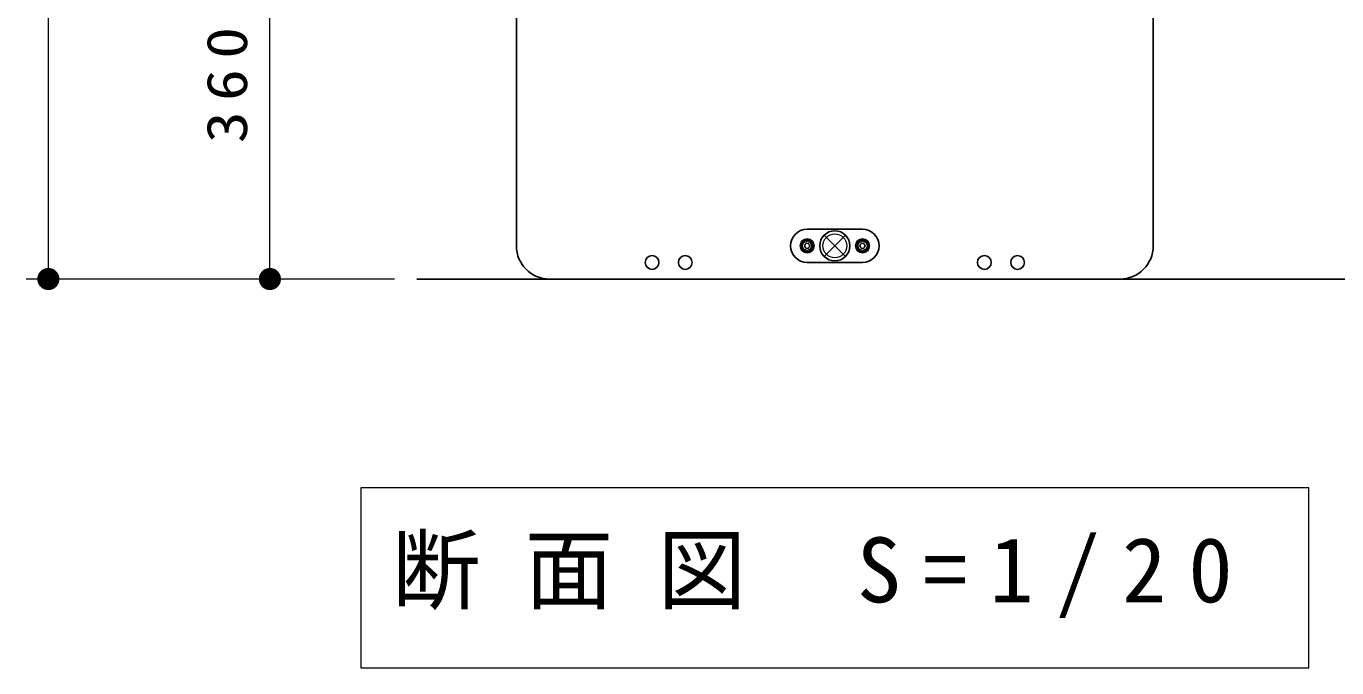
# Model space of a CAD drawing. Units: millimetres on the paper, scale 1:20. Extents: x -385 to 0, y -5 to 267.
# Drawn here: x -139.8 to -80.6, y 87.4 to 116.4 of the extents above; entities that cross this region are included whole.
import ezdxf

# ---------------------------------------------------------------- set-up
doc = ezdxf.new("R2010")
doc.units = ezdxf.units.MM
doc.layers.add('1_20', color=7, linetype='Continuous', lineweight=13)
doc.styles.add('ＭＳ ゴシック', font='')
doc.styles.get('ＭＳ ゴシック').set_extended_font_data('MS Gothic')

# ---------------------------------------------------------------- blocks, each defined once
blk = doc.blocks.new('filled_dot')
at = {"color": 0, "linetype": 'Continuous', "lineweight": -2, "const_width": 1.25}
blk.add_lwpolyline([(-0.625, 0, 1), (0.625, 0, 1)], format="xyb", close=True, dxfattribs=at)

msp = doc.modelspace()

# ---------------------------------------------------------------- linework, layer by layer
at = {"layer": '1_20'}
for p, q in [((-138.777, 104.983), (-138.777, 133.733)), ((-128.777, 104.983), (-128.777, 122.983)), ((-103.757, 106.963), (-102.796, 106.002)), ((-102.796, 106.963), (-103.757, 106.002)), ((-123.151, 104.983), (-139.777, 104.983)), ((-124.677, 95.551), (-124.677, 87.418)), ((-81.877, 95.551), (-124.677, 95.551)), ((-81.877, 87.418), (-81.877, 95.551)), ((-124.677, 87.418), (-81.877, 87.418))]:
    msp.add_line(p, q, dxfattribs=at)
at = {"layer": '1_20', "color": 1, "lineweight": 25}
for p, q in [((-88.902, 131.233), (-88.902, 106.483)), ((-117.652, 106.483), (-117.652, 126.022)), ((-116.152, 104.983), (-115.802, 104.983)), ((-90.752, 104.983), (-90.402, 104.983))]:
    msp.add_line(p, q, dxfattribs=at)
at = {"layer": '1_20', "lineweight": 25}
for p, q in [((-104.527, 107.233), (-102.027, 107.233)), ((-104.527, 105.733), (-102.027, 105.733)), ((-122.151, 104.983), (-77.198, 104.983))]:
    msp.add_line(p, q, dxfattribs=at)
at = {"layer": '1_20', "color": 4}
for p, q in [((-104.584, 106.583), (-104.642, 106.483)), ((-104.469, 106.583), (-104.584, 106.583)), ((-104.411, 106.483), (-104.469, 106.583)), ((-102.084, 106.583), (-102.142, 106.483)), ((-101.969, 106.583), (-102.084, 106.583)), ((-101.911, 106.483), (-101.969, 106.583)), ((-104.642, 106.483), (-104.584, 106.383)), ((-104.584, 106.383), (-104.469, 106.383)), ((-104.469, 106.383), (-104.411, 106.483)), ((-102.142, 106.483), (-102.084, 106.383)), ((-102.084, 106.383), (-101.969, 106.383)), ((-101.969, 106.383), (-101.911, 106.483))]:
    msp.add_line(p, q, dxfattribs=at)
at = {"layer": '1_20', "lineweight": 25}
for centre, radius in [((-103.277, 106.483), 0.68), ((-104.527, 106.483), 0.312), ((-102.027, 106.483), 0.312), ((-111.527, 105.733), 0.312), ((-110.027, 105.733), 0.312), ((-96.527, 105.733), 0.312), ((-95.027, 105.733), 0.312)]:
    msp.add_circle(centre, radius, dxfattribs=at)
at = {"layer": '1_20', "color": 3, "lineweight": 25}
for centre in [(-104.527, 106.483), (-102.027, 106.483)]:
    msp.add_circle(centre, 0.263, dxfattribs=at)
at = {"layer": '1_20', "color": 4}
for centre, radius in [((-104.527, 106.483), 0.204), ((-104.527, 106.483), 0.116), ((-102.027, 106.483), 0.204), ((-102.027, 106.483), 0.116)]:
    msp.add_circle(centre, radius, dxfattribs=at)
at = {"layer": '1_20'}
msp.add_circle((-103.277, 106.483), 0.54, dxfattribs=at)
at = {"layer": '1_20', "lineweight": 25}
for centre, start, end in [((-104.527, 106.483), 90, 270), ((-102.027, 106.483), 270, 90)]:
    msp.add_arc(centre, 0.75, start, end, dxfattribs=at)
at = {"layer": '1_20', "color": 1, "lineweight": 25}
for centre, start, end in [((-116.152, 106.483), 180, 270), ((-90.402, 106.483), 270, 0)]:
    msp.add_arc(centre, 1.5, start, end, dxfattribs=at)

# ---------------------------------------------------------------- block references
at = {"layer": '1_20', "xscale": 0.4, "yscale": 0.4, "rotation": 90}
for p in [(-138.777, 104.983), (-128.777, 104.983)]:
    msp.add_blockref('filled_dot', p, dxfattribs=at)

# ---------------------------------------------------------------- texts
at = {"layer": '1_20', "insert": (-129.777, 113.983), "char_height": 1.833, "attachment_point": 8, "rotation": 90, "style": 'ＭＳ ゴシック'}
msp.add_mtext('\\T1.33;\\W1.15;360', dxfattribs=at)
at = {"layer": '1_20', "insert": (-123.277, 91.485), "char_height": 2.933, "attachment_point": 4, "style": 'ＭＳ ゴシック'}
msp.add_mtext('\\T1.5;断面図\\~S=1/20', dxfattribs=at)

doc.saveas('drawing.dxf')
